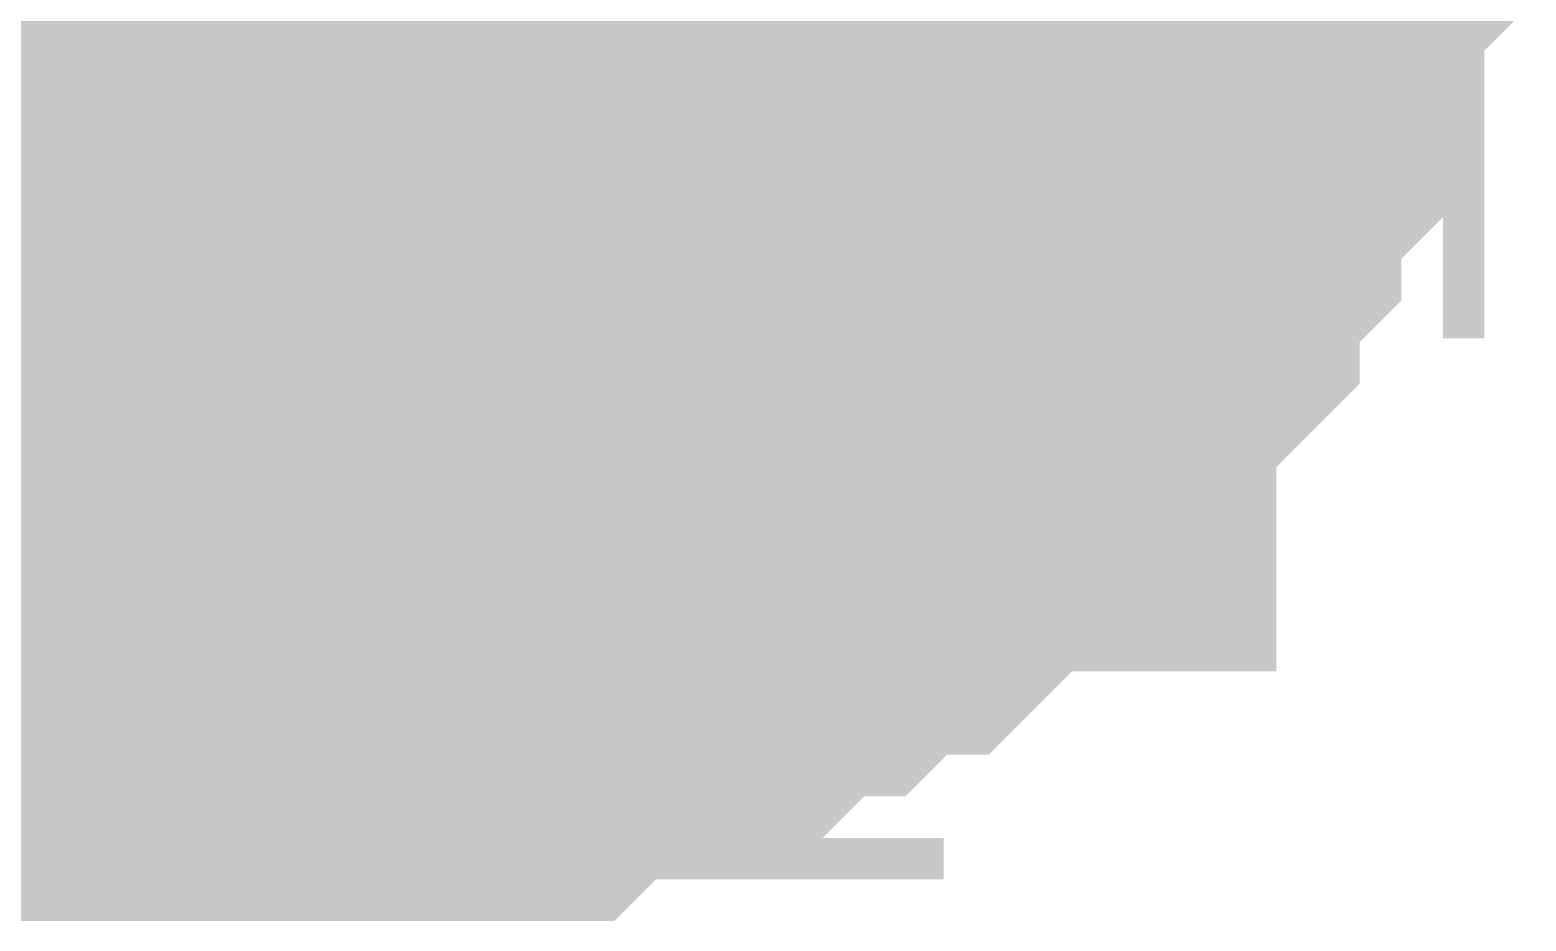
# Model space of a CAD drawing. Header units: inches. Extents: x 0 to 22.3, y 0 to 15.7.
# Drawn here: x 15.19441 to 15.2262, y 13.27368 to 13.29261 of the extents above; entities that cross this region are included whole.
import ezdxf

# ---------------------------------------------------------------- set-up
doc = ezdxf.new("R2010")
doc.units = ezdxf.units.IN
doc.header["$MEASUREMENT"] = 0
doc.layers.add('Sheet', color=255, linetype='Continuous')

msp = doc.modelspace()

# ---------------------------------------------------------------- linework, layer by layer
at = {"layer": 'Sheet'}
msp.add_lwpolyline([(15.19, 13.3, 0.02, 0.02, 1), (15.21, 13.3, 0.02, 0.02, 1)], format="xyseb", close=True, dxfattribs=at)
for points in [[(15.220298, 13.299032, 0.0118, 0.0118, 0), (15.220298, 13.298148, 0.0118, 0.0118, 0), (15.220298, 13.297264, 0.0118, 0.0118, 0), (15.220298, 13.29638, 0.0118, 0.0118, 0), (15.220298, 13.295495, 0.0118, 0.0118, 0), (15.219414, 13.294611, 0.0118, 0.0118, 0), (15.219414, 13.293727, 0.0118, 0.0118, 0), (15.219414, 13.291959, 0.0118, 0.0118, 0), (15.21853, 13.291959, 0.0118, 0.0118, 0), (15.21853, 13.291075, 0.0118, 0.0118, 0), (15.217646, 13.290191, 0.0118, 0.0118, 0), (15.217646, 13.289307, 0.0118, 0.0118, 0), (15.216762, 13.288423, 0.0118, 0.0118, 0), (15.216762, 13.287539, 0.0118, 0.0118, 0), (15.215878, 13.286655, 0.0118, 0.0118, 0), (15.214994, 13.285771, 0.0118, 0.0118, 0), (15.214994, 13.284887, 0.0118, 0.0118, 0), (15.21411, 13.284887, 0.0118, 0.0118, 0), (15.213225, 13.284003, 0.0118, 0.0118, 0), (15.212341, 13.283119, 0.0118, 0.0118, 0), (15.211457, 13.283119, 0.0118, 0.0118, 0), (15.210573, 13.282235, 0.0118, 0.0118, 0), (15.209689, 13.282235, 0.0118, 0.0118, 0), (15.208805, 13.281351, 0.0118, 0.0118, 0), (15.207921, 13.281351, 0.0118, 0.0118, 0), (15.207921, 13.280467, 0.0118, 0.0118, 0), (15.206153, 13.280467, 0.0118, 0.0118, 0), (15.205269, 13.280467, 0.0118, 0.0118, 0), (15.204385, 13.279583, 0.0118, 0.0118, 0), (15.203501, 13.279583, 0.0118, 0.0118, 0), (15.202617, 13.279583, 0.0118, 0.0118, 0), (15.201732, 13.279583, 0.0118, 0.0118, 0), (15.200848, 13.279583, 0.0118, 0.0118, 0)], [(15.220298, 13.299032, 0.0118, 0.0118, 0), (15.220298, 13.298148, 0.0118, 0.0118, 0), (15.220298, 13.297264, 0.0118, 0.0118, 0), (15.220298, 13.29638, 0.0118, 0.0118, 0), (15.220298, 13.295495, 0.0118, 0.0118, 0), (15.219414, 13.294611, 0.0118, 0.0118, 0), (15.219414, 13.293727, 0.0118, 0.0118, 0), (15.219414, 13.291959, 0.0118, 0.0118, 0), (15.21853, 13.291959, 0.0118, 0.0118, 0), (15.21853, 13.291075, 0.0118, 0.0118, 0), (15.217646, 13.290191, 0.0118, 0.0118, 0), (15.217646, 13.289307, 0.0118, 0.0118, 0), (15.216762, 13.288423, 0.0118, 0.0118, 0), (15.216762, 13.287539, 0.0118, 0.0118, 0), (15.215878, 13.286655, 0.0118, 0.0118, 0), (15.214994, 13.285771, 0.0118, 0.0118, 0), (15.214994, 13.284887, 0.0118, 0.0118, 0), (15.21411, 13.284887, 0.0118, 0.0118, 0), (15.213225, 13.284003, 0.0118, 0.0118, 0), (15.212341, 13.283119, 0.0118, 0.0118, 0), (15.211457, 13.283119, 0.0118, 0.0118, 0), (15.210573, 13.282235, 0.0118, 0.0118, 0), (15.209689, 13.282235, 0.0118, 0.0118, 0), (15.208805, 13.281351, 0.0118, 0.0118, 0), (15.207921, 13.281351, 0.0118, 0.0118, 0), (15.207921, 13.280467, 0.0118, 0.0118, 0), (15.206153, 13.280467, 0.0118, 0.0118, 0), (15.205269, 13.280467, 0.0118, 0.0118, 0), (15.204385, 13.279583, 0.0118, 0.0118, 0), (15.203501, 13.279583, 0.0118, 0.0118, 0), (15.202617, 13.279583, 0.0118, 0.0118, 0), (15.201732, 13.279583, 0.0118, 0.0118, 0), (15.200848, 13.279583, 0.0118, 0.0118, 0)], [(15.220298, 13.299032, 0.0118, 0.0118, 0), (15.220298, 13.298148, 0.0118, 0.0118, 0), (15.220298, 13.297264, 0.0118, 0.0118, 0), (15.220298, 13.29638, 0.0118, 0.0118, 0), (15.220298, 13.295495, 0.0118, 0.0118, 0), (15.219414, 13.294611, 0.0118, 0.0118, 0), (15.219414, 13.293727, 0.0118, 0.0118, 0), (15.219414, 13.291959, 0.0118, 0.0118, 0), (15.21853, 13.291959, 0.0118, 0.0118, 0), (15.21853, 13.291075, 0.0118, 0.0118, 0), (15.217646, 13.290191, 0.0118, 0.0118, 0), (15.217646, 13.289307, 0.0118, 0.0118, 0), (15.216762, 13.288423, 0.0118, 0.0118, 0), (15.216762, 13.287539, 0.0118, 0.0118, 0), (15.215878, 13.286655, 0.0118, 0.0118, 0), (15.214994, 13.285771, 0.0118, 0.0118, 0), (15.214994, 13.284887, 0.0118, 0.0118, 0), (15.21411, 13.284887, 0.0118, 0.0118, 0), (15.213225, 13.284003, 0.0118, 0.0118, 0), (15.212341, 13.283119, 0.0118, 0.0118, 0), (15.211457, 13.283119, 0.0118, 0.0118, 0), (15.210573, 13.282235, 0.0118, 0.0118, 0), (15.209689, 13.282235, 0.0118, 0.0118, 0), (15.208805, 13.281351, 0.0118, 0.0118, 0), (15.207921, 13.281351, 0.0118, 0.0118, 0), (15.207921, 13.280467, 0.0118, 0.0118, 0), (15.206153, 13.280467, 0.0118, 0.0118, 0), (15.205269, 13.280467, 0.0118, 0.0118, 0), (15.204385, 13.279583, 0.0118, 0.0118, 0), (15.203501, 13.279583, 0.0118, 0.0118, 0), (15.202617, 13.279583, 0.0118, 0.0118, 0), (15.201732, 13.279583, 0.0118, 0.0118, 0), (15.200848, 13.279583, 0.0118, 0.0118, 0)], [(15.220298, 13.299032, 0.0118, 0.0118, 0), (15.220298, 13.298148, 0.0118, 0.0118, 0), (15.220298, 13.297264, 0.0118, 0.0118, 0), (15.220298, 13.29638, 0.0118, 0.0118, 0), (15.220298, 13.295495, 0.0118, 0.0118, 0), (15.219414, 13.294611, 0.0118, 0.0118, 0), (15.219414, 13.293727, 0.0118, 0.0118, 0), (15.219414, 13.291959, 0.0118, 0.0118, 0), (15.21853, 13.291959, 0.0118, 0.0118, 0), (15.21853, 13.291075, 0.0118, 0.0118, 0), (15.217646, 13.290191, 0.0118, 0.0118, 0), (15.217646, 13.289307, 0.0118, 0.0118, 0), (15.216762, 13.288423, 0.0118, 0.0118, 0), (15.216762, 13.287539, 0.0118, 0.0118, 0), (15.215878, 13.286655, 0.0118, 0.0118, 0), (15.214994, 13.285771, 0.0118, 0.0118, 0), (15.214994, 13.284887, 0.0118, 0.0118, 0), (15.21411, 13.284887, 0.0118, 0.0118, 0), (15.213225, 13.284003, 0.0118, 0.0118, 0), (15.212341, 13.283119, 0.0118, 0.0118, 0), (15.211457, 13.283119, 0.0118, 0.0118, 0), (15.210573, 13.282235, 0.0118, 0.0118, 0), (15.209689, 13.282235, 0.0118, 0.0118, 0), (15.208805, 13.281351, 0.0118, 0.0118, 0), (15.207921, 13.281351, 0.0118, 0.0118, 0), (15.207921, 13.280467, 0.0118, 0.0118, 0), (15.206153, 13.280467, 0.0118, 0.0118, 0), (15.205269, 13.280467, 0.0118, 0.0118, 0), (15.204385, 13.279583, 0.0118, 0.0118, 0), (15.203501, 13.279583, 0.0118, 0.0118, 0), (15.202617, 13.279583, 0.0118, 0.0118, 0), (15.201732, 13.279583, 0.0118, 0.0118, 0), (15.200848, 13.279583, 0.0118, 0.0118, 0)], [(15.220298, 13.299032, 0.0118, 0.0118, 0), (15.220298, 13.298148, 0.0118, 0.0118, 0), (15.220298, 13.297264, 0.0118, 0.0118, 0), (15.220298, 13.29638, 0.0118, 0.0118, 0), (15.220298, 13.295495, 0.0118, 0.0118, 0), (15.219414, 13.294611, 0.0118, 0.0118, 0), (15.219414, 13.293727, 0.0118, 0.0118, 0), (15.219414, 13.291959, 0.0118, 0.0118, 0), (15.21853, 13.291959, 0.0118, 0.0118, 0), (15.21853, 13.291075, 0.0118, 0.0118, 0), (15.217646, 13.290191, 0.0118, 0.0118, 0), (15.217646, 13.289307, 0.0118, 0.0118, 0), (15.216762, 13.288423, 0.0118, 0.0118, 0), (15.216762, 13.287539, 0.0118, 0.0118, 0), (15.215878, 13.286655, 0.0118, 0.0118, 0), (15.214994, 13.285771, 0.0118, 0.0118, 0), (15.214994, 13.284887, 0.0118, 0.0118, 0), (15.21411, 13.284887, 0.0118, 0.0118, 0), (15.213225, 13.284003, 0.0118, 0.0118, 0), (15.212341, 13.283119, 0.0118, 0.0118, 0), (15.211457, 13.283119, 0.0118, 0.0118, 0), (15.210573, 13.282235, 0.0118, 0.0118, 0), (15.209689, 13.282235, 0.0118, 0.0118, 0), (15.208805, 13.281351, 0.0118, 0.0118, 0), (15.207921, 13.281351, 0.0118, 0.0118, 0), (15.207921, 13.280467, 0.0118, 0.0118, 0), (15.206153, 13.280467, 0.0118, 0.0118, 0), (15.205269, 13.280467, 0.0118, 0.0118, 0), (15.204385, 13.279583, 0.0118, 0.0118, 0), (15.203501, 13.279583, 0.0118, 0.0118, 0), (15.202617, 13.279583, 0.0118, 0.0118, 0), (15.201732, 13.279583, 0.0118, 0.0118, 0), (15.200848, 13.279583, 0.0118, 0.0118, 0)], [(15.220298, 13.299032, 0.0118, 0.0118, 0), (15.220298, 13.298148, 0.0118, 0.0118, 0), (15.220298, 13.297264, 0.0118, 0.0118, 0), (15.220298, 13.29638, 0.0118, 0.0118, 0), (15.220298, 13.295495, 0.0118, 0.0118, 0), (15.219414, 13.294611, 0.0118, 0.0118, 0), (15.219414, 13.293727, 0.0118, 0.0118, 0), (15.219414, 13.291959, 0.0118, 0.0118, 0), (15.21853, 13.291959, 0.0118, 0.0118, 0), (15.21853, 13.291075, 0.0118, 0.0118, 0), (15.217646, 13.290191, 0.0118, 0.0118, 0), (15.217646, 13.289307, 0.0118, 0.0118, 0), (15.216762, 13.288423, 0.0118, 0.0118, 0), (15.216762, 13.287539, 0.0118, 0.0118, 0), (15.215878, 13.286655, 0.0118, 0.0118, 0), (15.214994, 13.285771, 0.0118, 0.0118, 0), (15.214994, 13.284887, 0.0118, 0.0118, 0), (15.21411, 13.284887, 0.0118, 0.0118, 0), (15.213225, 13.284003, 0.0118, 0.0118, 0), (15.212341, 13.283119, 0.0118, 0.0118, 0), (15.211457, 13.283119, 0.0118, 0.0118, 0), (15.210573, 13.282235, 0.0118, 0.0118, 0), (15.209689, 13.282235, 0.0118, 0.0118, 0), (15.208805, 13.281351, 0.0118, 0.0118, 0), (15.207921, 13.281351, 0.0118, 0.0118, 0), (15.207921, 13.280467, 0.0118, 0.0118, 0), (15.206153, 13.280467, 0.0118, 0.0118, 0), (15.205269, 13.280467, 0.0118, 0.0118, 0), (15.204385, 13.279583, 0.0118, 0.0118, 0), (15.203501, 13.279583, 0.0118, 0.0118, 0), (15.202617, 13.279583, 0.0118, 0.0118, 0), (15.201732, 13.279583, 0.0118, 0.0118, 0), (15.200848, 13.279583, 0.0118, 0.0118, 0)], [(15.220298, 13.299032, 0.0118, 0.0118, 0), (15.220298, 13.298148, 0.0118, 0.0118, 0), (15.220298, 13.297264, 0.0118, 0.0118, 0), (15.220298, 13.29638, 0.0118, 0.0118, 0), (15.220298, 13.295495, 0.0118, 0.0118, 0), (15.219414, 13.294611, 0.0118, 0.0118, 0), (15.219414, 13.293727, 0.0118, 0.0118, 0), (15.219414, 13.291959, 0.0118, 0.0118, 0), (15.21853, 13.291959, 0.0118, 0.0118, 0), (15.21853, 13.291075, 0.0118, 0.0118, 0), (15.217646, 13.290191, 0.0118, 0.0118, 0), (15.217646, 13.289307, 0.0118, 0.0118, 0), (15.216762, 13.288423, 0.0118, 0.0118, 0), (15.216762, 13.287539, 0.0118, 0.0118, 0), (15.215878, 13.286655, 0.0118, 0.0118, 0), (15.214994, 13.285771, 0.0118, 0.0118, 0), (15.214994, 13.284887, 0.0118, 0.0118, 0), (15.21411, 13.284887, 0.0118, 0.0118, 0), (15.213225, 13.284003, 0.0118, 0.0118, 0), (15.212341, 13.283119, 0.0118, 0.0118, 0), (15.211457, 13.283119, 0.0118, 0.0118, 0), (15.210573, 13.282235, 0.0118, 0.0118, 0), (15.209689, 13.282235, 0.0118, 0.0118, 0), (15.208805, 13.281351, 0.0118, 0.0118, 0), (15.207921, 13.281351, 0.0118, 0.0118, 0), (15.207921, 13.280467, 0.0118, 0.0118, 0), (15.206153, 13.280467, 0.0118, 0.0118, 0), (15.205269, 13.280467, 0.0118, 0.0118, 0), (15.204385, 13.279583, 0.0118, 0.0118, 0), (15.203501, 13.279583, 0.0118, 0.0118, 0), (15.202617, 13.279583, 0.0118, 0.0118, 0), (15.201732, 13.279583, 0.0118, 0.0118, 0), (15.200848, 13.279583, 0.0118, 0.0118, 0)], [(15.219414, 13.294611, 0.0039, 0.0039, 0), (15.219414, 13.293727, 0.0039, 0.0039, 0), (15.219414, 13.291959, 0.0039, 0.0039, 0), (15.21853, 13.291959, 0.0039, 0.0039, 0), (15.21853, 13.291075, 0.0039, 0.0039, 0), (15.217646, 13.290191, 0.0039, 0.0039, 0), (15.217646, 13.289307, 0.0039, 0.0039, 0), (15.216762, 13.288423, 0.0039, 0.0039, 0), (15.216762, 13.287539, 0.0039, 0.0039, 0), (15.215878, 13.286655, 0.0039, 0.0039, 0), (15.214994, 13.285771, 0.0039, 0.0039, 0), (15.214994, 13.284887, 0.0039, 0.0039, 0), (15.21411, 13.284887, 0.0039, 0.0039, 0), (15.213225, 13.284003, 0.0039, 0.0039, 0), (15.212341, 13.283119, 0.0039, 0.0039, 0), (15.211457, 13.283119, 0.0039, 0.0039, 0), (15.210573, 13.282235, 0.0039, 0.0039, 0), (15.209689, 13.282235, 0.0039, 0.0039, 0), (15.208805, 13.281351, 0.0039, 0.0039, 0), (15.207921, 13.281351, 0.0039, 0.0039, 0), (15.207921, 13.280467, 0.0039, 0.0039, 0), (15.206153, 13.280467, 0.0039, 0.0039, 0), (15.205269, 13.280467, 0.0039, 0.0039, 0), (15.204385, 13.279583, 0.0039, 0.0039, 0), (15.203501, 13.279583, 0.0039, 0.0039, 0), (15.202617, 13.279583, 0.0039, 0.0039, 0), (15.201732, 13.279583, 0.0039, 0.0039, 0), (15.200848, 13.279583, 0.0039, 0.0039, 0)], [(15.219414, 13.294611, 0.0039, 0.0039, 0), (15.219414, 13.293727, 0.0039, 0.0039, 0), (15.219414, 13.291959, 0.0039, 0.0039, 0), (15.21853, 13.291959, 0.0039, 0.0039, 0), (15.21853, 13.291075, 0.0039, 0.0039, 0), (15.217646, 13.290191, 0.0039, 0.0039, 0), (15.217646, 13.289307, 0.0039, 0.0039, 0), (15.216762, 13.288423, 0.0039, 0.0039, 0), (15.216762, 13.287539, 0.0039, 0.0039, 0), (15.215878, 13.286655, 0.0039, 0.0039, 0), (15.214994, 13.285771, 0.0039, 0.0039, 0), (15.214994, 13.284887, 0.0039, 0.0039, 0), (15.21411, 13.284887, 0.0039, 0.0039, 0), (15.213225, 13.284003, 0.0039, 0.0039, 0), (15.212341, 13.283119, 0.0039, 0.0039, 0), (15.211457, 13.283119, 0.0039, 0.0039, 0), (15.210573, 13.282235, 0.0039, 0.0039, 0), (15.209689, 13.282235, 0.0039, 0.0039, 0), (15.208805, 13.281351, 0.0039, 0.0039, 0), (15.207921, 13.281351, 0.0039, 0.0039, 0), (15.207921, 13.280467, 0.0039, 0.0039, 0), (15.206153, 13.280467, 0.0039, 0.0039, 0), (15.205269, 13.280467, 0.0039, 0.0039, 0), (15.204385, 13.279583, 0.0039, 0.0039, 0), (15.203501, 13.279583, 0.0039, 0.0039, 0), (15.202617, 13.279583, 0.0039, 0.0039, 0), (15.201732, 13.279583, 0.0039, 0.0039, 0), (15.200848, 13.279583, 0.0039, 0.0039, 0)], [(15.219414, 13.294611, 0.0039, 0.0039, 0), (15.219414, 13.293727, 0.0039, 0.0039, 0), (15.219414, 13.291959, 0.0039, 0.0039, 0), (15.21853, 13.291959, 0.0039, 0.0039, 0), (15.21853, 13.291075, 0.0039, 0.0039, 0), (15.217646, 13.290191, 0.0039, 0.0039, 0), (15.217646, 13.289307, 0.0039, 0.0039, 0), (15.216762, 13.288423, 0.0039, 0.0039, 0), (15.216762, 13.287539, 0.0039, 0.0039, 0), (15.215878, 13.286655, 0.0039, 0.0039, 0), (15.214994, 13.285771, 0.0039, 0.0039, 0), (15.214994, 13.284887, 0.0039, 0.0039, 0), (15.21411, 13.284887, 0.0039, 0.0039, 0), (15.213225, 13.284003, 0.0039, 0.0039, 0), (15.212341, 13.283119, 0.0039, 0.0039, 0), (15.211457, 13.283119, 0.0039, 0.0039, 0), (15.210573, 13.282235, 0.0039, 0.0039, 0), (15.209689, 13.282235, 0.0039, 0.0039, 0), (15.208805, 13.281351, 0.0039, 0.0039, 0), (15.207921, 13.281351, 0.0039, 0.0039, 0), (15.207921, 13.280467, 0.0039, 0.0039, 0), (15.206153, 13.280467, 0.0039, 0.0039, 0), (15.205269, 13.280467, 0.0039, 0.0039, 0), (15.204385, 13.279583, 0.0039, 0.0039, 0), (15.203501, 13.279583, 0.0039, 0.0039, 0), (15.202617, 13.279583, 0.0039, 0.0039, 0), (15.201732, 13.279583, 0.0039, 0.0039, 0), (15.200848, 13.279583, 0.0039, 0.0039, 0)], [(15.219414, 13.294611, 0.0039, 0.0039, 0), (15.219414, 13.293727, 0.0039, 0.0039, 0), (15.219414, 13.291959, 0.0039, 0.0039, 0), (15.21853, 13.291959, 0.0039, 0.0039, 0), (15.21853, 13.291075, 0.0039, 0.0039, 0), (15.217646, 13.290191, 0.0039, 0.0039, 0), (15.217646, 13.289307, 0.0039, 0.0039, 0), (15.216762, 13.288423, 0.0039, 0.0039, 0), (15.216762, 13.287539, 0.0039, 0.0039, 0), (15.215878, 13.286655, 0.0039, 0.0039, 0), (15.214994, 13.285771, 0.0039, 0.0039, 0), (15.214994, 13.284887, 0.0039, 0.0039, 0), (15.21411, 13.284887, 0.0039, 0.0039, 0), (15.213225, 13.284003, 0.0039, 0.0039, 0), (15.212341, 13.283119, 0.0039, 0.0039, 0), (15.211457, 13.283119, 0.0039, 0.0039, 0), (15.210573, 13.282235, 0.0039, 0.0039, 0), (15.209689, 13.282235, 0.0039, 0.0039, 0), (15.208805, 13.281351, 0.0039, 0.0039, 0), (15.207921, 13.281351, 0.0039, 0.0039, 0), (15.207921, 13.280467, 0.0039, 0.0039, 0), (15.206153, 13.280467, 0.0039, 0.0039, 0), (15.205269, 13.280467, 0.0039, 0.0039, 0), (15.204385, 13.279583, 0.0039, 0.0039, 0), (15.203501, 13.279583, 0.0039, 0.0039, 0), (15.202617, 13.279583, 0.0039, 0.0039, 0), (15.201732, 13.279583, 0.0039, 0.0039, 0), (15.200848, 13.279583, 0.0039, 0.0039, 0)], [(15.219414, 13.294611, 0.0039, 0.0039, 0), (15.219414, 13.293727, 0.0039, 0.0039, 0), (15.219414, 13.291959, 0.0039, 0.0039, 0), (15.21853, 13.291959, 0.0039, 0.0039, 0), (15.21853, 13.291075, 0.0039, 0.0039, 0), (15.217646, 13.290191, 0.0039, 0.0039, 0), (15.217646, 13.289307, 0.0039, 0.0039, 0), (15.216762, 13.288423, 0.0039, 0.0039, 0), (15.216762, 13.287539, 0.0039, 0.0039, 0), (15.215878, 13.286655, 0.0039, 0.0039, 0), (15.214994, 13.285771, 0.0039, 0.0039, 0), (15.214994, 13.284887, 0.0039, 0.0039, 0), (15.21411, 13.284887, 0.0039, 0.0039, 0), (15.213225, 13.284003, 0.0039, 0.0039, 0), (15.212341, 13.283119, 0.0039, 0.0039, 0), (15.211457, 13.283119, 0.0039, 0.0039, 0), (15.210573, 13.282235, 0.0039, 0.0039, 0), (15.209689, 13.282235, 0.0039, 0.0039, 0), (15.208805, 13.281351, 0.0039, 0.0039, 0), (15.207921, 13.281351, 0.0039, 0.0039, 0), (15.207921, 13.280467, 0.0039, 0.0039, 0), (15.206153, 13.280467, 0.0039, 0.0039, 0), (15.205269, 13.280467, 0.0039, 0.0039, 0), (15.204385, 13.279583, 0.0039, 0.0039, 0), (15.203501, 13.279583, 0.0039, 0.0039, 0), (15.202617, 13.279583, 0.0039, 0.0039, 0), (15.201732, 13.279583, 0.0039, 0.0039, 0), (15.200848, 13.279583, 0.0039, 0.0039, 0)], [(15.219414, 13.294611, 0.0039, 0.0039, 0), (15.219414, 13.293727, 0.0039, 0.0039, 0), (15.219414, 13.291959, 0.0039, 0.0039, 0), (15.21853, 13.291959, 0.0039, 0.0039, 0), (15.21853, 13.291075, 0.0039, 0.0039, 0), (15.217646, 13.290191, 0.0039, 0.0039, 0), (15.217646, 13.289307, 0.0039, 0.0039, 0), (15.216762, 13.288423, 0.0039, 0.0039, 0), (15.216762, 13.287539, 0.0039, 0.0039, 0), (15.215878, 13.286655, 0.0039, 0.0039, 0), (15.214994, 13.285771, 0.0039, 0.0039, 0), (15.214994, 13.284887, 0.0039, 0.0039, 0), (15.21411, 13.284887, 0.0039, 0.0039, 0), (15.213225, 13.284003, 0.0039, 0.0039, 0), (15.212341, 13.283119, 0.0039, 0.0039, 0), (15.211457, 13.283119, 0.0039, 0.0039, 0), (15.210573, 13.282235, 0.0039, 0.0039, 0), (15.209689, 13.282235, 0.0039, 0.0039, 0), (15.208805, 13.281351, 0.0039, 0.0039, 0), (15.207921, 13.281351, 0.0039, 0.0039, 0), (15.207921, 13.280467, 0.0039, 0.0039, 0), (15.206153, 13.280467, 0.0039, 0.0039, 0), (15.205269, 13.280467, 0.0039, 0.0039, 0), (15.204385, 13.279583, 0.0039, 0.0039, 0), (15.203501, 13.279583, 0.0039, 0.0039, 0), (15.202617, 13.279583, 0.0039, 0.0039, 0), (15.201732, 13.279583, 0.0039, 0.0039, 0), (15.200848, 13.279583, 0.0039, 0.0039, 0)], [(15.219414, 13.294611, 0.0039, 0.0039, 0), (15.219414, 13.293727, 0.0039, 0.0039, 0), (15.219414, 13.291959, 0.0039, 0.0039, 0), (15.21853, 13.291959, 0.0039, 0.0039, 0), (15.21853, 13.291075, 0.0039, 0.0039, 0), (15.217646, 13.290191, 0.0039, 0.0039, 0), (15.217646, 13.289307, 0.0039, 0.0039, 0), (15.216762, 13.288423, 0.0039, 0.0039, 0), (15.216762, 13.287539, 0.0039, 0.0039, 0), (15.215878, 13.286655, 0.0039, 0.0039, 0), (15.214994, 13.285771, 0.0039, 0.0039, 0), (15.214994, 13.284887, 0.0039, 0.0039, 0), (15.21411, 13.284887, 0.0039, 0.0039, 0), (15.213225, 13.284003, 0.0039, 0.0039, 0), (15.212341, 13.283119, 0.0039, 0.0039, 0), (15.211457, 13.283119, 0.0039, 0.0039, 0), (15.210573, 13.282235, 0.0039, 0.0039, 0), (15.209689, 13.282235, 0.0039, 0.0039, 0), (15.208805, 13.281351, 0.0039, 0.0039, 0), (15.207921, 13.281351, 0.0039, 0.0039, 0), (15.207921, 13.280467, 0.0039, 0.0039, 0), (15.206153, 13.280467, 0.0039, 0.0039, 0), (15.205269, 13.280467, 0.0039, 0.0039, 0), (15.204385, 13.279583, 0.0039, 0.0039, 0), (15.203501, 13.279583, 0.0039, 0.0039, 0), (15.202617, 13.279583, 0.0039, 0.0039, 0), (15.201732, 13.279583, 0.0039, 0.0039, 0), (15.200848, 13.279583, 0.0039, 0.0039, 0)], [(15.200848, 13.279583, 0.0118, 0.0118, 0), (15.199964, 13.279583, 0.0118, 0.0118, 0), (15.19908, 13.279583, 0.0118, 0.0118, 0), (15.197312, 13.279583, 0.0118, 0.0118, 0), (15.196428, 13.279583, 0.0118, 0.0118, 0), (15.195544, 13.280467, 0.0118, 0.0118, 0), (15.19466, 13.280467, 0.0118, 0.0118, 0), (15.193776, 13.280467, 0.0118, 0.0118, 0), (15.192892, 13.281351, 0.0118, 0.0118, 0), (15.192008, 13.281351, 0.0118, 0.0118, 0), (15.191124, 13.282235, 0.0118, 0.0118, 0), (15.190239, 13.282235, 0.0118, 0.0118, 0), (15.189355, 13.283119, 0.0118, 0.0118, 0), (15.188471, 13.283119, 0.0118, 0.0118, 0)], [(15.200848, 13.279583, 0.0118, 0.0118, 0), (15.199964, 13.279583, 0.0118, 0.0118, 0), (15.19908, 13.279583, 0.0118, 0.0118, 0), (15.197312, 13.279583, 0.0118, 0.0118, 0), (15.196428, 13.279583, 0.0118, 0.0118, 0), (15.195544, 13.280467, 0.0118, 0.0118, 0), (15.19466, 13.280467, 0.0118, 0.0118, 0), (15.193776, 13.280467, 0.0118, 0.0118, 0), (15.192892, 13.281351, 0.0118, 0.0118, 0), (15.192008, 13.281351, 0.0118, 0.0118, 0), (15.191124, 13.282235, 0.0118, 0.0118, 0), (15.190239, 13.282235, 0.0118, 0.0118, 0), (15.189355, 13.283119, 0.0118, 0.0118, 0), (15.188471, 13.283119, 0.0118, 0.0118, 0)], [(15.200848, 13.279583, 0.0118, 0.0118, 0), (15.199964, 13.279583, 0.0118, 0.0118, 0), (15.19908, 13.279583, 0.0118, 0.0118, 0), (15.197312, 13.279583, 0.0118, 0.0118, 0), (15.196428, 13.279583, 0.0118, 0.0118, 0), (15.195544, 13.280467, 0.0118, 0.0118, 0), (15.19466, 13.280467, 0.0118, 0.0118, 0), (15.193776, 13.280467, 0.0118, 0.0118, 0), (15.192892, 13.281351, 0.0118, 0.0118, 0), (15.192008, 13.281351, 0.0118, 0.0118, 0), (15.191124, 13.282235, 0.0118, 0.0118, 0), (15.190239, 13.282235, 0.0118, 0.0118, 0), (15.189355, 13.283119, 0.0118, 0.0118, 0), (15.188471, 13.283119, 0.0118, 0.0118, 0)], [(15.200848, 13.279583, 0.0118, 0.0118, 0), (15.199964, 13.279583, 0.0118, 0.0118, 0), (15.19908, 13.279583, 0.0118, 0.0118, 0), (15.197312, 13.279583, 0.0118, 0.0118, 0), (15.196428, 13.279583, 0.0118, 0.0118, 0), (15.195544, 13.280467, 0.0118, 0.0118, 0), (15.19466, 13.280467, 0.0118, 0.0118, 0), (15.193776, 13.280467, 0.0118, 0.0118, 0), (15.192892, 13.281351, 0.0118, 0.0118, 0), (15.192008, 13.281351, 0.0118, 0.0118, 0), (15.191124, 13.282235, 0.0118, 0.0118, 0), (15.190239, 13.282235, 0.0118, 0.0118, 0), (15.189355, 13.283119, 0.0118, 0.0118, 0), (15.188471, 13.283119, 0.0118, 0.0118, 0)], [(15.200848, 13.279583, 0.0118, 0.0118, 0), (15.199964, 13.279583, 0.0118, 0.0118, 0), (15.19908, 13.279583, 0.0118, 0.0118, 0), (15.197312, 13.279583, 0.0118, 0.0118, 0), (15.196428, 13.279583, 0.0118, 0.0118, 0), (15.195544, 13.280467, 0.0118, 0.0118, 0), (15.19466, 13.280467, 0.0118, 0.0118, 0), (15.193776, 13.280467, 0.0118, 0.0118, 0), (15.192892, 13.281351, 0.0118, 0.0118, 0), (15.192008, 13.281351, 0.0118, 0.0118, 0), (15.191124, 13.282235, 0.0118, 0.0118, 0), (15.190239, 13.282235, 0.0118, 0.0118, 0), (15.189355, 13.283119, 0.0118, 0.0118, 0), (15.188471, 13.283119, 0.0118, 0.0118, 0)], [(15.200848, 13.279583, 0.0118, 0.0118, 0), (15.199964, 13.279583, 0.0118, 0.0118, 0), (15.19908, 13.279583, 0.0118, 0.0118, 0), (15.197312, 13.279583, 0.0118, 0.0118, 0), (15.196428, 13.279583, 0.0118, 0.0118, 0), (15.195544, 13.280467, 0.0118, 0.0118, 0), (15.19466, 13.280467, 0.0118, 0.0118, 0), (15.193776, 13.280467, 0.0118, 0.0118, 0), (15.192892, 13.281351, 0.0118, 0.0118, 0), (15.192008, 13.281351, 0.0118, 0.0118, 0), (15.191124, 13.282235, 0.0118, 0.0118, 0), (15.190239, 13.282235, 0.0118, 0.0118, 0), (15.189355, 13.283119, 0.0118, 0.0118, 0), (15.188471, 13.283119, 0.0118, 0.0118, 0)], [(15.200848, 13.279583, 0.0118, 0.0118, 0), (15.199964, 13.279583, 0.0118, 0.0118, 0), (15.19908, 13.279583, 0.0118, 0.0118, 0), (15.197312, 13.279583, 0.0118, 0.0118, 0), (15.196428, 13.279583, 0.0118, 0.0118, 0), (15.195544, 13.280467, 0.0118, 0.0118, 0), (15.19466, 13.280467, 0.0118, 0.0118, 0), (15.193776, 13.280467, 0.0118, 0.0118, 0), (15.192892, 13.281351, 0.0118, 0.0118, 0), (15.192008, 13.281351, 0.0118, 0.0118, 0), (15.191124, 13.282235, 0.0118, 0.0118, 0), (15.190239, 13.282235, 0.0118, 0.0118, 0), (15.189355, 13.283119, 0.0118, 0.0118, 0), (15.188471, 13.283119, 0.0118, 0.0118, 0)], [(15.200848, 13.279583, 0.0039, 0.0039, 0), (15.199964, 13.279583, 0.0039, 0.0039, 0), (15.19908, 13.279583, 0.0039, 0.0039, 0), (15.197312, 13.279583, 0.0039, 0.0039, 0), (15.196428, 13.279583, 0.0039, 0.0039, 0), (15.195544, 13.280467, 0.0039, 0.0039, 0), (15.19466, 13.280467, 0.0039, 0.0039, 0), (15.193776, 13.280467, 0.0039, 0.0039, 0), (15.192892, 13.281351, 0.0039, 0.0039, 0), (15.192008, 13.281351, 0.0039, 0.0039, 0)], [(15.200848, 13.279583, 0.0039, 0.0039, 0), (15.199964, 13.279583, 0.0039, 0.0039, 0), (15.19908, 13.279583, 0.0039, 0.0039, 0), (15.197312, 13.279583, 0.0039, 0.0039, 0), (15.196428, 13.279583, 0.0039, 0.0039, 0), (15.195544, 13.280467, 0.0039, 0.0039, 0), (15.19466, 13.280467, 0.0039, 0.0039, 0), (15.193776, 13.280467, 0.0039, 0.0039, 0), (15.192892, 13.281351, 0.0039, 0.0039, 0), (15.192008, 13.281351, 0.0039, 0.0039, 0)], [(15.200848, 13.279583, 0.0039, 0.0039, 0), (15.199964, 13.279583, 0.0039, 0.0039, 0), (15.19908, 13.279583, 0.0039, 0.0039, 0), (15.197312, 13.279583, 0.0039, 0.0039, 0), (15.196428, 13.279583, 0.0039, 0.0039, 0), (15.195544, 13.280467, 0.0039, 0.0039, 0), (15.19466, 13.280467, 0.0039, 0.0039, 0), (15.193776, 13.280467, 0.0039, 0.0039, 0), (15.192892, 13.281351, 0.0039, 0.0039, 0), (15.192008, 13.281351, 0.0039, 0.0039, 0)], [(15.200848, 13.279583, 0.0039, 0.0039, 0), (15.199964, 13.279583, 0.0039, 0.0039, 0), (15.19908, 13.279583, 0.0039, 0.0039, 0), (15.197312, 13.279583, 0.0039, 0.0039, 0), (15.196428, 13.279583, 0.0039, 0.0039, 0), (15.195544, 13.280467, 0.0039, 0.0039, 0), (15.19466, 13.280467, 0.0039, 0.0039, 0), (15.193776, 13.280467, 0.0039, 0.0039, 0), (15.192892, 13.281351, 0.0039, 0.0039, 0), (15.192008, 13.281351, 0.0039, 0.0039, 0)], [(15.200848, 13.279583, 0.0039, 0.0039, 0), (15.199964, 13.279583, 0.0039, 0.0039, 0), (15.19908, 13.279583, 0.0039, 0.0039, 0), (15.197312, 13.279583, 0.0039, 0.0039, 0), (15.196428, 13.279583, 0.0039, 0.0039, 0), (15.195544, 13.280467, 0.0039, 0.0039, 0), (15.19466, 13.280467, 0.0039, 0.0039, 0), (15.193776, 13.280467, 0.0039, 0.0039, 0), (15.192892, 13.281351, 0.0039, 0.0039, 0), (15.192008, 13.281351, 0.0039, 0.0039, 0)], [(15.200848, 13.279583, 0.0039, 0.0039, 0), (15.199964, 13.279583, 0.0039, 0.0039, 0), (15.19908, 13.279583, 0.0039, 0.0039, 0), (15.197312, 13.279583, 0.0039, 0.0039, 0), (15.196428, 13.279583, 0.0039, 0.0039, 0), (15.195544, 13.280467, 0.0039, 0.0039, 0), (15.19466, 13.280467, 0.0039, 0.0039, 0), (15.193776, 13.280467, 0.0039, 0.0039, 0), (15.192892, 13.281351, 0.0039, 0.0039, 0), (15.192008, 13.281351, 0.0039, 0.0039, 0)], [(15.200848, 13.279583, 0.0039, 0.0039, 0), (15.199964, 13.279583, 0.0039, 0.0039, 0), (15.19908, 13.279583, 0.0039, 0.0039, 0), (15.197312, 13.279583, 0.0039, 0.0039, 0), (15.196428, 13.279583, 0.0039, 0.0039, 0), (15.195544, 13.280467, 0.0039, 0.0039, 0), (15.19466, 13.280467, 0.0039, 0.0039, 0), (15.193776, 13.280467, 0.0039, 0.0039, 0), (15.192892, 13.281351, 0.0039, 0.0039, 0), (15.192008, 13.281351, 0.0039, 0.0039, 0)]]:
    msp.add_lwpolyline(points, format="xyseb", dxfattribs=at)

doc.saveas('drawing.dxf')
